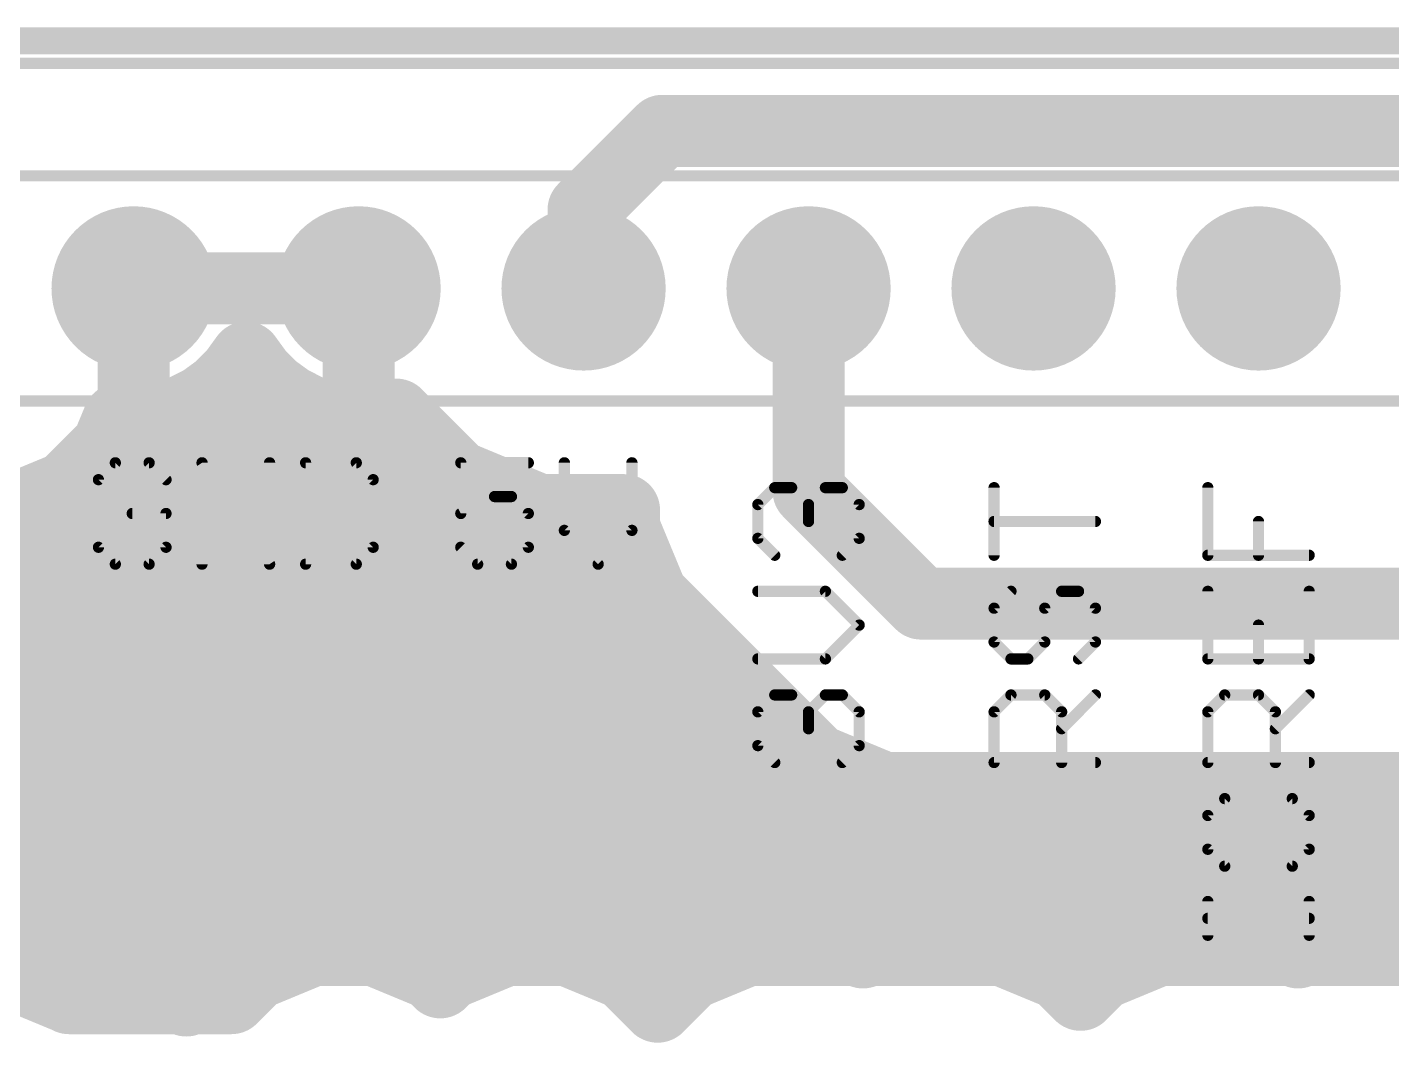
# Model space of a CAD drawing. Extents: x 0.2 to 70.4, y 8.5 to 70.6.
# Drawn here: x 25.72 to 41.13, y 59.18 to 70.64 of the extents above; entities that cross this region are included whole.
import ezdxf

# ---------------------------------------------------------------- set-up
doc = ezdxf.new("R2010")
doc.units = 0
for name, color, linetype in [('16', 175, 'CONTINUOUS'), ('17', 82, 'CONTINUOUS'), ('20', 213, 'CONTINUOUS'), ('21', 253, 'CONTINUOUS'), ('29', 253, 'CONTINUOUS'), ('30', 253, 'CONTINUOUS')]:
    doc.layers.add(name, color=color, linetype=linetype)

# ---------------------------------------------------------------- blocks, each defined once
blk = doc.blocks.new('ROUNDP')
at = {"const_width": 0.5}
blk.add_lwpolyline([(0, -0.25, 1), (0, 0.25, 1), (0, -0.25)], format="xyb", dxfattribs=at)

msp = doc.modelspace()

# ---------------------------------------------------------------- linework, layer by layer
at = {"layer": '16'}
for points, const_width in [([(32.004, 68.58), (32.893, 69.469)], 0.8128), ([(32.893, 69.469), (45.72, 69.469)], 0.8128), ([(32.004, 67.691), (32.004, 68.58)], 0.8128), ([(28.4099, 67.691), (26.924, 67.691)], 0.8128), ([(26.924, 67.691), (26.924, 67.691)], 0.8128), ([(26.924, 67.691), (29.464, 67.691)], 0.8128), ([(26.924, 66.2051), (26.924, 67.691)], 0.8128), ([(26.924, 67.691), (26.924, 67.691)], 0.8128), ([(26.924, 67.691), (26.924, 66.2051)], 0.8128), ([(29.464, 67.691), (28.4099, 67.691)], 0.8128), ([(29.464, 67.691), (29.464, 67.691)], 0.8128), ([(29.464, 66.2051), (29.464, 67.691)], 0.8128), ([(29.464, 67.691), (29.464, 67.691)], 0.8128), ([(29.464, 67.691), (29.464, 66.2051)], 0.8128), ([(34.544, 67.691), (34.544, 65.405)], 0.8128), ([(26.924, 65.786), (26.924, 67.691)], 0.6096), ([(26.924, 67.691), (29.464, 67.691)], 0.6096), ([(26.924, 67.4624), (26.924, 67.4624)], 0.8128), ([(29.464, 67.4624), (29.464, 67.4624)], 0.8128), ([(28.0574, 66.723), (28.194, 66.911)], 0.8128), ([(28.194, 66.911), (28.3306, 66.723)], 0.8128), ([(26.924, 66.6496), (26.924, 66.6496)], 0.8128), ([(27.892, 66.5576), (28.0574, 66.723)], 0.8128), ([(27.984, 66.6496), (28.404, 66.6496)], 0.8128), ([(28.3306, 66.723), (28.496, 66.5576)], 0.8128), ([(29.464, 66.6496), (29.464, 66.6496)], 0.8128), ([(27.7028, 66.4201), (27.892, 66.5576)], 0.8128), ([(28.496, 66.5576), (28.6852, 66.4201)], 0.8128), ([(27.2719, 66.2417), (27.4944, 66.314)], 0.8128), ([(27.4944, 66.314), (27.7028, 66.4201)], 0.8128), ([(28.6852, 66.4201), (28.8936, 66.314)], 0.8128), ([(28.8936, 66.314), (29.1161, 66.2417)], 0.8128), ([(26.6307, 65.9159), (26.754, 66.2135)], 0.8128), ([(26.754, 66.2135), (26.8071, 66.2051)], 0.8128), ([(26.8071, 66.2051), (26.924, 66.2051)], 0.8128), ([(26.924, 66.2051), (27.0409, 66.2051)], 0.8128), ([(27.0409, 66.2051), (27.2719, 66.2417)], 0.8128), ([(29.1161, 66.2417), (29.3471, 66.2051)], 0.8128), ([(29.3471, 66.2051), (29.464, 66.2051)], 0.8128), ([(29.464, 66.2051), (29.5809, 66.2051)], 0.8128), ([(29.5809, 66.2051), (29.8119, 66.2417)], 0.8128), ([(29.8119, 66.2417), (29.8898, 66.267)], 0.8128), ([(29.8898, 66.267), (30.5868, 65.57)], 0.8128), ([(26.1591, 65.4443), (26.6307, 65.9159)], 0.8128), ([(26.5516, 65.8368), (30.32, 65.8368)], 0.8128), ([(23.749, 62.611), (26.924, 65.786)], 0.6096), ([(30.5868, 65.57), (31.5063, 65.1891)], 0.8128), ([(25.543, 65.1891), (26.1591, 65.4443)], 0.8128), ([(34.544, 65.405), (35.814, 64.135)], 0.8128), ([(23.225, 65.1891), (25.543, 65.1891)], 0.8128), ([(31.5063, 65.1891), (32.4612, 65.1891)], 0.8128), ([(32.4612, 65.1891), (32.4612, 64.9907)], 0.8128), ([(6.2848, 65.024), (32.4612, 65.024)], 0.8128), ([(32.4612, 64.9907), (32.7783, 64.2252)], 0.8128), ([(6.9236, 64.2112), (32.7923, 64.2112)], 0.8128), ([(32.7783, 64.2252), (34.0483, 62.9552)], 0.8128), ([(35.814, 64.135), (52.832, 64.135)], 0.8128), ([(7.2452, 63.3984), (33.6051, 63.3984)], 0.8128), ([(34.0483, 62.9552), (34.6342, 62.3693)], 0.8128), ([(7.3406, 62.5856), (34.4179, 62.5856)], 0.8128), ([(34.6342, 62.3693), (35.3997, 62.0522)], 0.8128), ([(35.3997, 62.0522), (51.9693, 62.0522)], 0.8128), ([(7.2316, 61.7728), (52.2487, 61.7728)], 0.8128), ([(6.8943, 60.96), (53.0615, 60.96)], 0.8128), ([(6.234, 60.1472), (28.7608, 60.1472)], 0.8128), ([(28.9481, 60.2248), (28.3039, 59.958)], 0.8128), ([(29.6453, 60.2248), (28.9481, 60.2248)], 0.8128), ([(30.2894, 59.958), (29.6453, 60.2248)], 0.8128), ([(29.8326, 60.1472), (30.9402, 60.1472)], 0.8128), ([(31.1275, 60.2248), (30.4834, 59.958)], 0.8128), ([(31.8248, 60.2248), (31.1275, 60.2248)], 0.8128), ([(32.366, 60.0006), (31.8248, 60.2248)], 0.8128), ([(32.0121, 60.1472), (33.6688, 60.1472)], 0.8128), ([(33.8561, 60.2248), (33.212, 59.958)], 0.8128), ([(35.0957, 60.2248), (33.8561, 60.2248)], 0.8128), ([(35.1589, 60.1986), (35.0957, 60.2248)], 0.8128), ([(35.2221, 60.2248), (35.1589, 60.1986)], 0.8128), ([(35.5746, 60.2248), (35.2221, 60.2248)], 0.8128), ([(35.2221, 60.2248), (35.2221, 60.2248)], 0.8128), ([(35.2221, 60.2248), (35.2221, 60.2248)], 0.8128), ([(36.7328, 60.2248), (35.5746, 60.2248)], 0.8128), ([(37.377, 59.958), (36.7328, 60.2248)], 0.8128), ([(36.9202, 60.1472), (38.3091, 60.1472)], 0.8128), ([(38.4964, 60.2248), (38.1375, 60.0761)], 0.8128), ([(38.4965, 60.2248), (38.4964, 60.2248)], 0.8128), ([(38.4964, 60.2248), (38.4964, 60.2248)], 0.8128), ([(38.8489, 60.2248), (38.4965, 60.2248)], 0.8128), ([(40.0072, 60.2248), (38.8489, 60.2248)], 0.8128), ([(40.0704, 60.1986), (40.0072, 60.2248)], 0.8128), ([(40.1336, 60.2248), (40.0704, 60.1986)], 0.8128), ([(40.4784, 60.2248), (40.1336, 60.2248)], 0.8128), ([(40.1336, 60.2248), (40.1336, 60.2248)], 0.8128), ([(40.1336, 60.2248), (40.1336, 60.2248)], 0.8128), ([(41.3732, 60.2248), (40.4784, 60.2248)], 0.8128), ([(41.7075, 60.0863), (41.3732, 60.2248)], 0.8128), ([(32.4689, 59.958), (32.366, 60.0006)], 0.8128), ([(38.1375, 60.0761), (37.8523, 59.958)], 0.8128), ([(25.5473, 59.9536), (24.8501, 59.9536)], 0.8128), ([(26.1915, 59.6868), (25.5473, 59.9536)], 0.8128), ([(28.3039, 59.958), (28.0284, 59.6825)], 0.8128), ([(30.3864, 59.861), (30.2894, 59.958)], 0.8128), ([(30.4834, 59.958), (30.3864, 59.861)], 0.8128), ([(32.7192, 59.7077), (32.4689, 59.958)], 0.8128), ([(32.4689, 59.958), (32.4689, 59.958)], 0.8128), ([(33.212, 59.958), (32.8405, 59.5864)], 0.8128), ([(37.6146, 59.7203), (37.377, 59.958)], 0.8128), ([(37.8523, 59.958), (37.6146, 59.7203)], 0.8128), ([(37.8523, 59.958), (37.8523, 59.958)], 0.8128), ([(37.8523, 59.958), (37.8523, 59.958)], 0.8128), ([(26.1958, 59.6825), (26.1915, 59.6868)], 0.8128), ([(27.4556, 59.6825), (26.1958, 59.6825)], 0.8128), ([(27.5189, 59.6563), (27.4556, 59.6825)], 0.8128), ([(27.5821, 59.6825), (27.5189, 59.6563)], 0.8128), ([(28.0284, 59.6825), (27.5821, 59.6825)], 0.8128), ([(32.8405, 59.5864), (32.7192, 59.7077)], 0.8128)]:
    msp.add_lwpolyline(points, dxfattribs=dict(at, const_width=const_width))
for points, const_width in [([(32.893, 69.6722, 1), (32.893, 69.2658)], 0.4064), ([(33.0367, 69.3253, 1), (32.7493, 69.6127)], 0.4064), ([(32.2072, 68.58, 1), (31.8008, 68.58)], 0.4064), ([(31.8603, 68.7237, 1), (32.1477, 68.4363)], 0.4064), ([(26.924, 67.8942, 1), (26.924, 67.4878)], 0.4064), ([(27.1272, 67.691, 1), (26.7208, 67.691)], 0.4064), ([(26.924, 67.8942, 1), (26.924, 67.4878)], 0.4064), ([(27.1272, 67.691, 1), (26.7208, 67.691)], 0.4064), ([(26.924, 67.8942, 1), (26.924, 67.4878)], 0.4064), ([(27.1272, 67.691, 1), (26.7208, 67.691)], 0.4064), ([(26.924, 67.4878, 1), (26.924, 67.8942)], 0.4064), ([(28.4099, 67.8942, 1), (28.4099, 67.4878)], 0.4064), ([(28.4099, 67.4878, 1), (28.4099, 67.8942)], 0.4064), ([(29.6672, 67.691, 1), (29.2608, 67.691)], 0.4064), ([(29.6672, 67.691, 1), (29.2608, 67.691)], 0.4064), ([(29.464, 67.8942, 1), (29.464, 67.4878)], 0.4064), ([(29.6672, 67.691, 1), (29.2608, 67.691)], 0.4064), ([(29.464, 67.4878, 1), (29.464, 67.8942)], 0.4064), ([(29.464, 67.4878, 1), (29.464, 67.8942)], 0.4064), ([(29.464, 67.4878, 1), (29.464, 67.8942)], 0.4064), ([(34.7472, 67.691, 1), (34.3408, 67.691)], 0.4064), ([(27.0764, 67.691, 1), (26.7716, 67.691)], 0.3048), ([(26.924, 67.8434, 1), (26.924, 67.5386)], 0.3048), ([(29.464, 67.5386, 1), (29.464, 67.8434)], 0.3048), ([(26.7208, 67.691, 1), (27.1272, 67.691)], 0.4064), ([(26.924, 67.6656, 1), (26.924, 67.2592)], 0.4064), ([(26.924, 67.2592, 1), (26.924, 67.6656)], 0.4064), ([(29.2608, 67.691, 1), (29.6672, 67.691)], 0.4064), ([(29.464, 67.6656, 1), (29.464, 67.2592)], 0.4064), ([(29.464, 67.2592, 1), (29.464, 67.6656)], 0.4064), ([(31.8008, 67.691, 1), (32.2072, 67.691)], 0.4064), ([(28.3584, 67.0305, 1), (28.0296, 66.7916)], 0.4064), ([(28.3584, 66.7916, 1), (28.0296, 67.0305)], 0.4064), ([(26.924, 66.8528, 1), (26.924, 66.4464)], 0.4064), ([(26.924, 66.4464, 1), (26.924, 66.8528)], 0.4064), ([(27.984, 66.8528, 1), (27.984, 66.4464)], 0.4064), ([(27.893, 66.8424, 1), (28.2218, 66.6036)], 0.4064), ([(28.2011, 66.5793, 1), (27.9137, 66.8667)], 0.4064), ([(28.4743, 66.8667, 1), (28.1869, 66.5793)], 0.4064), ([(28.1662, 66.6036, 1), (28.495, 66.8424)], 0.4064), ([(28.404, 66.4464, 1), (28.404, 66.8528)], 0.4064), ([(29.464, 66.8528, 1), (29.464, 66.4464)], 0.4064), ([(29.464, 66.4464, 1), (29.464, 66.8528)], 0.4064), ([(27.7483, 66.7013, 1), (28.0357, 66.4139)], 0.4064), ([(28.0114, 66.3932, 1), (27.7726, 66.722)], 0.4064), ([(28.6154, 66.722, 1), (28.3766, 66.3932)], 0.4064), ([(28.3523, 66.4139, 1), (28.6397, 66.7013)], 0.4064), ([(27.4021, 66.495, 1), (27.5866, 66.1329)], 0.4064), ([(27.5572, 66.1207, 1), (27.4316, 66.5072)], 0.4064), ([(27.5833, 66.5845, 1), (27.8222, 66.2558)], 0.4064), ([(27.795, 66.2391, 1), (27.6105, 66.6012)], 0.4064), ([(28.7775, 66.6012, 1), (28.593, 66.2391)], 0.4064), ([(28.5658, 66.2558, 1), (28.8047, 66.5845)], 0.4064), ([(28.9564, 66.5072, 1), (28.8308, 66.1207)], 0.4064), ([(28.8014, 66.1329, 1), (28.9859, 66.495)], 0.4064), ([(26.7857, 66.4142, 1), (26.7222, 66.0128)], 0.4064), ([(26.9417, 66.1357, 1), (26.5662, 66.2913)], 0.4064), ([(26.8071, 66.4083, 1), (26.8071, 66.0019)], 0.4064), ([(26.924, 66.4083, 1), (26.924, 66.0019)], 0.4064), ([(26.7753, 66.0044, 1), (26.8388, 66.4058)], 0.4064), ([(27.0092, 66.4058, 1), (27.0727, 66.0044)], 0.4064), ([(26.924, 66.0019, 1), (26.924, 66.4083)], 0.4064), ([(27.0409, 66.0019, 1), (27.0409, 66.4083)], 0.4064), ([(27.2092, 66.4349, 1), (27.3347, 66.0484)], 0.4064), ([(27.3037, 66.041, 1), (27.2402, 66.4424)], 0.4064), ([(29.1478, 66.4424, 1), (29.0843, 66.041)], 0.4064), ([(29.0533, 66.0484, 1), (29.1788, 66.4349)], 0.4064), ([(29.3471, 66.4083, 1), (29.3471, 66.0019)], 0.4064), ([(29.464, 66.4083, 1), (29.464, 66.0019)], 0.4064), ([(29.3153, 66.0044, 1), (29.3788, 66.4058)], 0.4064), ([(29.5492, 66.4058, 1), (29.6127, 66.0044)], 0.4064), ([(29.464, 66.0019, 1), (29.464, 66.4083)], 0.4064), ([(29.5809, 66.0019, 1), (29.5809, 66.4083)], 0.4064), ([(29.7492, 66.4349, 1), (29.8747, 66.0484)], 0.4064), ([(30.0335, 66.4107, 1), (29.7461, 66.1233)], 0.4064), ([(29.8437, 66.041, 1), (29.7802, 66.4424)], 0.4064), ([(29.9526, 66.0737, 1), (29.827, 66.4602)], 0.4064), ([(26.7208, 66.2051, 1), (27.1272, 66.2051)], 0.4064), ([(26.7208, 66.2051, 1), (27.1272, 66.2051)], 0.4064), ([(29.2608, 66.2051, 1), (29.6672, 66.2051)], 0.4064), ([(29.2608, 66.2051, 1), (29.6672, 66.2051)], 0.4064), ([(26.5516, 66.04, 1), (26.5516, 65.6336)], 0.4064), ([(26.7744, 65.7722, 1), (26.487, 66.0596)], 0.4064), ([(30.32, 65.6336, 1), (30.32, 66.04)], 0.4064), ([(26.4429, 65.9937, 1), (26.8184, 65.8381)], 0.4064), ([(27.0318, 65.6782, 1), (26.8162, 65.8938)], 0.3048), ([(26.7716, 65.786, 1), (27.0764, 65.786)], 0.3048), ([(30.6645, 65.7577, 1), (30.509, 65.3823)], 0.4064), ([(26.0154, 65.588, 1), (26.3028, 65.3006)], 0.4064), ([(26.2369, 65.2566, 1), (26.0813, 65.632)], 0.4064), ([(30.4431, 65.4263, 1), (30.7305, 65.7137)], 0.4064), ([(34.6877, 65.5487, 1), (34.4003, 65.2613)], 0.4064), ([(25.4652, 65.3768, 1), (25.6207, 65.0014)], 0.4064), ([(25.543, 64.9859, 1), (25.543, 65.3923)], 0.4064), ([(31.5063, 65.3923, 1), (31.5063, 64.9859)], 0.4064), ([(31.4286, 65.0014, 1), (31.5841, 65.3768)], 0.4064), ([(32.6644, 65.1891, 1), (32.258, 65.1891)], 0.4064), ([(32.4612, 64.9859, 1), (32.4612, 65.3923)], 0.4064), ([(34.3408, 65.405, 1), (34.7472, 65.405)], 0.4064), ([(32.6489, 65.0685, 1), (32.2735, 64.9129)], 0.4064), ([(32.4612, 64.8208, 1), (32.4612, 65.2272)], 0.4064), ([(32.258, 64.9907, 1), (32.6644, 64.9907)], 0.4064), ([(32.922, 64.3689, 1), (32.6346, 64.0815)], 0.4064), ([(32.7923, 64.008, 1), (32.7923, 64.4144)], 0.4064), ([(35.814, 64.3382, 1), (35.814, 63.9318)], 0.4064), ([(32.5906, 64.1474, 1), (32.966, 64.3029)], 0.4064), ([(35.6703, 63.9913, 1), (35.9577, 64.2787)], 0.4064), ([(33.6051, 63.1952, 1), (33.6051, 63.6016)], 0.4064), ([(34.192, 63.0989, 1), (33.9046, 62.8115)], 0.4064), ([(33.9046, 62.8115, 1), (34.192, 63.0989)], 0.4064), ([(34.4179, 62.3824, 1), (34.4179, 62.7888)], 0.4064), ([(34.7119, 62.557, 1), (34.5564, 62.1816)], 0.4064), ([(34.4905, 62.2256, 1), (34.7779, 62.513)], 0.4064), ([(35.3997, 62.2554, 1), (35.3997, 61.849)], 0.4064), ([(35.3219, 61.8645, 1), (35.4775, 62.2399)], 0.4064), ([(28.9481, 60.428, 1), (28.9481, 60.0216)], 0.4064), ([(28.7608, 59.944, 1), (28.7608, 60.3504)], 0.4064), ([(29.0258, 60.0371, 1), (28.8703, 60.4125)], 0.4064), ([(29.723, 60.4125, 1), (29.5675, 60.0371)], 0.4064), ([(29.8326, 60.3504, 1), (29.8326, 59.944)], 0.4064), ([(29.6453, 60.0216, 1), (29.6453, 60.428)], 0.4064), ([(31.1275, 60.428, 1), (31.1275, 60.0216)], 0.4064), ([(30.9402, 59.944, 1), (30.9402, 60.3504)], 0.4064), ([(31.2053, 60.0371, 1), (31.0498, 60.4125)], 0.4064), ([(31.9025, 60.4125, 1), (31.747, 60.0371)], 0.4064), ([(32.0121, 60.3504, 1), (32.0121, 59.944)], 0.4064), ([(31.8248, 60.0216, 1), (31.8248, 60.428)], 0.4064), ([(33.8561, 60.428, 1), (33.8561, 60.0216)], 0.4064), ([(33.6688, 59.944, 1), (33.6688, 60.3504)], 0.4064), ([(33.9339, 60.0371, 1), (33.7784, 60.4125)], 0.4064), ([(35.1735, 60.4125, 1), (35.0179, 60.0371)], 0.4064), ([(35.0811, 60.3863, 1), (35.2367, 60.0109)], 0.4064), ([(35.2221, 60.428, 1), (35.2221, 60.0216)], 0.4064), ([(35.2221, 60.428, 1), (35.2221, 60.0216)], 0.4064), ([(35.1313, 60.4065, 1), (35.313, 60.043)], 0.4064), ([(35.0811, 60.0109, 1), (35.2367, 60.3863)], 0.4064), ([(35.0957, 60.0216, 1), (35.0957, 60.428)], 0.4064), ([(35.313, 60.043, 1), (35.1313, 60.4065)], 0.4064), ([(35.2999, 60.0371, 1), (35.1444, 60.4125)], 0.4064), ([(35.2221, 60.0216, 1), (35.2221, 60.428)], 0.4064), ([(35.5746, 60.428, 1), (35.5746, 60.0216)], 0.4064), ([(35.5745, 60.0216, 1), (35.5746, 60.428)], 0.4064), ([(36.8106, 60.4125, 1), (36.6551, 60.0371)], 0.4064), ([(36.9202, 60.3504, 1), (36.9202, 59.944)], 0.4064), ([(36.7328, 60.0216, 1), (36.7328, 60.428)], 0.4064), ([(38.4965, 60.428, 1), (38.4964, 60.0216)], 0.4064), ([(38.4964, 60.428, 1), (38.4964, 60.0216)], 0.4064), ([(38.4056, 60.4065, 1), (38.5873, 60.043)], 0.4064), ([(38.3091, 59.944, 1), (38.3091, 60.3504)], 0.4064), ([(38.5873, 60.043, 1), (38.4056, 60.4065)], 0.4064), ([(38.5742, 60.0371, 1), (38.4187, 60.4125)], 0.4064), ([(38.4964, 60.0216, 1), (38.4964, 60.428)], 0.4064), ([(38.8489, 60.428, 1), (38.8489, 60.0216)], 0.4064), ([(38.8489, 60.0216, 1), (38.8489, 60.428)], 0.4064), ([(40.0849, 60.4125, 1), (39.9294, 60.0371)], 0.4064), ([(39.9926, 60.3863, 1), (40.1481, 60.0109)], 0.4064), ([(40.1336, 60.428, 1), (40.1336, 60.0216)], 0.4064), ([(40.1336, 60.428, 1), (40.1336, 60.0216)], 0.4064), ([(40.0427, 60.4065, 1), (40.2245, 60.043)], 0.4064), ([(39.9926, 60.0109, 1), (40.1481, 60.3863)], 0.4064), ([(40.0072, 60.0216, 1), (40.0072, 60.428)], 0.4064), ([(40.2245, 60.043, 1), (40.0427, 60.4065)], 0.4064), ([(40.2114, 60.0371, 1), (40.0558, 60.4125)], 0.4064), ([(40.1336, 60.0216, 1), (40.1336, 60.428)], 0.4064), ([(40.4784, 60.428, 1), (40.4784, 60.0216)], 0.4064), ([(40.4784, 60.0216, 1), (40.4784, 60.428)], 0.4064), ([(41.4509, 60.4125, 1), (41.2954, 60.0371)], 0.4064), ([(32.4438, 60.1883, 1), (32.2882, 59.8129)], 0.4064), ([(32.2882, 59.8129, 1), (32.4438, 60.1883)], 0.4064), ([(38.0597, 60.2638, 1), (38.2152, 59.8884)], 0.4064), ([(38.2152, 59.8884, 1), (38.0597, 60.2638)], 0.4064), ([(25.6251, 60.1414, 1), (25.4696, 59.7659)], 0.4064), ([(25.5473, 59.7504, 1), (25.5473, 60.1568)], 0.4064), ([(28.2261, 60.1457, 1), (28.3817, 59.7702)], 0.4064), ([(28.4476, 59.8143, 1), (28.1602, 60.1017)], 0.4064), ([(30.4331, 60.1017, 1), (30.1458, 59.8143)], 0.4064), ([(30.2117, 59.7702, 1), (30.3672, 60.1457)], 0.4064), ([(30.4056, 60.1457, 1), (30.5612, 59.7702)], 0.4064), ([(30.6271, 59.8143, 1), (30.3397, 60.1017)], 0.4064), ([(32.6126, 60.1016, 1), (32.3252, 59.8143)], 0.4064), ([(32.5598, 60.1397, 1), (32.3781, 59.7762)], 0.4064), ([(32.3781, 59.7762, 1), (32.5598, 60.1397)], 0.4064), ([(32.3912, 59.7702, 1), (32.5467, 60.1457)], 0.4064), ([(33.1342, 60.1457, 1), (33.2897, 59.7702)], 0.4064), ([(33.3557, 59.8143, 1), (33.0683, 60.1017)], 0.4064), ([(37.5207, 60.1017, 1), (37.2333, 59.8143)], 0.4064), ([(37.2992, 59.7702, 1), (37.4548, 60.1457)], 0.4064), ([(38.0555, 59.958, 1), (37.6491, 59.958)], 0.4064), ([(37.8523, 60.1612, 1), (37.8523, 59.7548)], 0.4064), ([(37.7745, 60.1457, 1), (37.9301, 59.7702)], 0.4064), ([(37.996, 59.8143, 1), (37.7086, 60.1017)], 0.4064), ([(37.8523, 59.7548, 1), (37.8523, 60.1612)], 0.4064), ([(26.3351, 59.8305, 1), (26.0478, 59.5431)], 0.4064), ([(26.1958, 59.8857, 1), (26.1958, 59.4793)], 0.4064), ([(26.1137, 59.4991, 1), (26.2692, 59.8745)], 0.4064), ([(27.5334, 59.8702, 1), (27.3779, 59.4947)], 0.4064), ([(27.5821, 59.8857, 1), (27.5821, 59.4793)], 0.4064), ([(27.4556, 59.4793, 1), (27.4556, 59.8857)], 0.4064), ([(27.6598, 59.4947, 1), (27.5043, 59.8702)], 0.4064), ([(28.0284, 59.4793, 1), (28.0284, 59.8857)], 0.4064), ([(30.2427, 60.0047, 1), (30.5301, 59.7173)], 0.4064), ([(30.2427, 59.7173, 1), (30.5301, 60.0047)], 0.4064), ([(32.8629, 59.8513, 1), (32.5756, 59.564)], 0.4064), ([(37.6491, 59.958, 1), (38.0555, 59.958)], 0.4064), ([(26.0521, 59.5388, 1), (26.3395, 59.8261)], 0.4064), ([(27.4411, 59.844, 1), (27.5966, 59.4685)], 0.4064), ([(27.4411, 59.4685, 1), (27.5966, 59.844)], 0.4064), ([(27.8847, 59.8261, 1), (28.1721, 59.5388)], 0.4064), ([(32.5755, 59.564, 1), (32.8629, 59.8513)], 0.4064), ([(32.6968, 59.7301, 1), (32.9841, 59.4428)], 0.4064), ([(32.6968, 59.4428, 1), (32.9841, 59.7301)], 0.4064), ([(37.471, 59.864, 1), (37.7583, 59.5766)], 0.4064), ([(37.471, 59.5766, 1), (37.7583, 59.864)], 0.4064)]:
    msp.add_lwpolyline(points, format="xyb", dxfattribs=dict(at, const_width=const_width))
at = {"layer": '20', "const_width": 0.3048}
msp.add_lwpolyline([(70.231, 70.485), (0.381, 70.485)], dxfattribs=at)
at = {"layer": '21', "const_width": 0.127}
for points in [[(4.064, 70.231), (70.104, 70.231)], [(23.114, 68.961), (43.434, 68.961)], [(43.434, 66.421), (23.114, 66.421)], [(26.718, 65.7235), (26.5273, 65.5328)], [(27.0993, 65.7235), (26.718, 65.7235)], [(27.29, 65.5328), (27.0993, 65.7235)], [(27.6967, 64.5795), (27.6967, 65.7235)], [(27.6967, 65.7235), (28.4594, 64.5795)], [(28.4594, 64.5795), (28.4594, 65.7235)], [(28.8661, 65.7235), (28.8661, 64.5795)], [(29.4381, 65.7235), (28.8661, 65.7235)], [(29.6287, 65.5328), (29.4381, 65.7235)], [(31.3804, 65.7235), (30.6177, 65.7235)], [(30.6177, 65.7235), (30.6177, 65.1515)], [(31.7871, 65.7235), (31.7871, 64.9608)], [(32.5498, 64.9608), (32.5498, 65.7235)], [(26.5273, 65.5328), (26.5273, 64.7702)], [(29.6287, 64.7702), (29.6287, 65.5328)], [(33.9715, 65.2521), (34.1622, 65.4427)], [(34.1622, 65.4427), (34.3529, 65.4427)], [(34.3529, 65.4427), (34.5435, 65.2521)], [(34.5435, 65.2521), (34.7342, 65.4427)], [(34.7342, 65.4427), (34.9248, 65.4427)], [(34.9248, 65.4427), (35.1155, 65.2521)], [(36.6385, 64.6801), (36.6385, 65.4427)], [(39.0515, 64.6801), (39.0515, 65.4427)], [(30.6177, 65.1515), (30.999, 65.3422)], [(30.999, 65.3422), (31.1897, 65.3422)], [(31.1897, 65.3422), (31.3804, 65.1515)], [(33.9715, 64.8708), (33.9715, 65.2521)], [(34.5435, 65.2521), (34.5435, 65.0614)], [(35.1155, 65.2521), (35.1155, 64.8708)], [(27.29, 65.1515), (26.9086, 65.1515)], [(27.29, 64.7702), (27.29, 65.1515)], [(31.3804, 65.1515), (31.3804, 64.7702)], [(31.7871, 64.9608), (32.1684, 64.5795)], [(32.1684, 64.5795), (32.5498, 64.9608)], [(37.7825, 65.0614), (36.6385, 65.0614)], [(39.6235, 64.6801), (39.6235, 65.0614)], [(34.1622, 64.6801), (33.9715, 64.8708)], [(35.1155, 64.8708), (34.9248, 64.6801)], [(26.5273, 64.7702), (26.718, 64.5795)], [(27.0993, 64.5795), (27.29, 64.7702)], [(29.4381, 64.5795), (29.6287, 64.7702)], [(30.8084, 64.5795), (30.6177, 64.7702)], [(31.3804, 64.7702), (31.1897, 64.5795)], [(40.1955, 64.6801), (39.0515, 64.6801)], [(26.718, 64.5795), (27.0993, 64.5795)], [(28.8661, 64.5795), (29.4381, 64.5795)], [(31.1897, 64.5795), (30.8084, 64.5795)], [(34.7342, 64.2734), (33.9715, 64.2734)], [(35.1155, 63.892), (34.7342, 64.2734)], [(36.8292, 64.2734), (36.6385, 64.0827)], [(37.2105, 64.0827), (37.4012, 64.2734)], [(37.4012, 64.2734), (37.5918, 64.2734)], [(37.5918, 64.2734), (37.7825, 64.0827)], [(39.0515, 64.2733), (39.0515, 63.5107)], [(40.1955, 63.5107), (40.1955, 64.2733)], [(36.6385, 64.0827), (36.6385, 63.7014)], [(37.2105, 63.7014), (37.2105, 64.0827)], [(37.7825, 64.0827), (37.7825, 63.7014)], [(34.7342, 63.5107), (35.1155, 63.892)], [(39.6235, 63.5107), (39.6235, 63.892)], [(36.6385, 63.7014), (36.8292, 63.5107)], [(37.0199, 63.5107), (37.2105, 63.7014)], [(37.7825, 63.7014), (37.5918, 63.5107)], [(33.9715, 63.5107), (34.7342, 63.5107)], [(36.8292, 63.5107), (37.0199, 63.5107)], [(39.0515, 63.5107), (40.1955, 63.5107)], [(33.9715, 62.9133), (34.1622, 63.104)], [(34.1622, 63.104), (34.3529, 63.104)], [(34.3529, 63.104), (34.5435, 62.9133)], [(34.5435, 62.9133), (34.7342, 63.104)], [(34.7342, 63.104), (34.9248, 63.104)], [(34.9248, 63.104), (35.1155, 62.9133)], [(36.6385, 62.9133), (36.8292, 63.104)], [(36.8292, 63.104), (37.2105, 63.104)], [(37.2105, 63.104), (37.4012, 62.9133)], [(37.4012, 62.7226), (37.7825, 63.104)], [(39.0515, 62.9133), (39.2422, 63.1039)], [(39.2422, 63.1039), (39.6235, 63.1039)], [(39.6235, 63.1039), (39.8142, 62.9133)], [(39.8142, 62.7226), (40.1955, 63.1039)], [(33.9715, 62.532), (33.9715, 62.9133)], [(34.5435, 62.9133), (34.5435, 62.7226)], [(35.1155, 62.9133), (35.1155, 62.532)], [(36.6385, 62.3413), (36.6385, 62.9133)], [(37.4012, 62.9133), (37.4012, 62.3413)], [(39.0515, 62.3413), (39.0515, 62.9133)], [(39.8142, 62.9133), (39.8142, 62.3413)], [(34.1622, 62.3413), (33.9715, 62.532)], [(35.1155, 62.532), (34.9248, 62.3413)], [(37.7825, 62.3413), (36.6385, 62.3413)], [(40.1955, 62.3413), (39.0515, 62.3413)], [(39.2422, 61.9346), (39.0515, 61.7439)], [(40.0048, 61.9346), (39.2422, 61.9346)], [(40.1955, 61.7439), (40.0048, 61.9346)], [(39.0515, 61.7439), (39.0515, 61.3626)], [(40.1955, 61.3626), (40.1955, 61.7439)], [(39.0515, 61.3626), (39.2422, 61.1719)], [(40.0048, 61.1719), (40.1955, 61.3626)], [(39.2422, 61.1719), (40.0048, 61.1719)], [(39.0515, 60.3923), (39.0515, 60.7736)], [(40.1955, 60.3923), (40.1955, 60.7736)], [(40.1955, 60.583), (39.0515, 60.583)]]:
    msp.add_lwpolyline(points, dxfattribs=at)
at = {"layer": '21', "const_width": 0.0635}
for points in [[(26.718, 65.7552, 1), (26.718, 65.6917)], [(26.7404, 65.701, 1), (26.6955, 65.7459)], [(27.1217, 65.7459, 1), (27.0768, 65.701)], [(27.0993, 65.6917, 1), (27.0993, 65.7552)], [(27.7231, 65.7411, 1), (27.6703, 65.7059)], [(27.7284, 65.7235, 1), (27.665, 65.7235)], [(28.4911, 65.7235, 1), (28.4276, 65.7235)], [(28.8978, 65.7235, 1), (28.8343, 65.7235)], [(28.8661, 65.7552, 1), (28.8661, 65.6917)], [(29.4605, 65.7459, 1), (29.4156, 65.701)], [(29.4381, 65.6917, 1), (29.4381, 65.7552)], [(30.6177, 65.7552, 1), (30.6177, 65.6917)], [(30.6495, 65.7235, 1), (30.586, 65.7235)], [(31.3804, 65.6917, 1), (31.3804, 65.7552)], [(31.8189, 65.7235, 1), (31.7554, 65.7235)], [(32.5815, 65.7235, 1), (32.518, 65.7235)], [(26.5591, 65.5328, 1), (26.4956, 65.5328)], [(26.5049, 65.5553, 1), (26.5498, 65.5104)], [(27.2675, 65.5104, 1), (27.3124, 65.5553)], [(29.6605, 65.5328, 1), (29.597, 65.5328)], [(29.6063, 65.5104, 1), (29.6512, 65.5553)], [(34.1622, 65.4745, 1), (34.1622, 65.411)], [(34.1846, 65.4203, 1), (34.1397, 65.4652)], [(34.3753, 65.4652, 1), (34.3304, 65.4203)], [(34.3529, 65.411, 1), (34.3529, 65.4745)], [(34.7342, 65.4745, 1), (34.7342, 65.411)], [(34.7566, 65.4203, 1), (34.7117, 65.4652)], [(34.9473, 65.4652, 1), (34.9024, 65.4203)], [(34.9248, 65.411, 1), (34.9248, 65.4745)], [(36.6703, 65.4427, 1), (36.6068, 65.4427)], [(39.0833, 65.4427, 1), (39.0198, 65.4427)], [(30.999, 65.3739, 1), (30.999, 65.3104)], [(31.0132, 65.3138, 1), (30.9848, 65.3705)], [(31.2121, 65.3646, 1), (31.1672, 65.3197)], [(31.1897, 65.3104, 1), (31.1897, 65.3739)], [(34.0033, 65.2521, 1), (33.9398, 65.2521)], [(34.5753, 65.2521, 1), (34.5118, 65.2521)], [(35.1473, 65.2521, 1), (35.0838, 65.2521)], [(26.9086, 65.1832, 1), (26.9086, 65.1197)], [(27.3217, 65.1515, 1), (27.2582, 65.1515)], [(27.29, 65.1197, 1), (27.29, 65.1832)], [(30.6035, 65.1799, 1), (30.6319, 65.1231)], [(30.586, 65.1515, 1), (30.6495, 65.1515)], [(31.4121, 65.1515, 1), (31.3486, 65.1515)], [(31.3579, 65.129, 1), (31.4028, 65.1739)], [(33.9491, 65.2745, 1), (33.994, 65.2296)], [(34.5211, 65.2745, 1), (34.566, 65.2296)], [(34.5211, 65.2296, 1), (34.566, 65.2745)], [(35.093, 65.2296, 1), (35.138, 65.2745)], [(31.8096, 64.9833, 1), (31.7646, 64.9384)], [(32.5722, 64.9384, 1), (32.5273, 64.9833)], [(34.5118, 65.0614, 1), (34.5753, 65.0614)], [(36.6385, 65.0932, 1), (36.6385, 65.0297)], [(37.7825, 65.0297, 1), (37.7825, 65.0932)], [(39.6553, 65.0614, 1), (39.5918, 65.0614)], [(31.7554, 64.9608, 1), (31.8189, 64.9608)], [(32.518, 64.9608, 1), (32.5815, 64.9608)], [(33.9398, 64.8708, 1), (34.0033, 64.8708)], [(33.994, 64.8932, 1), (33.9491, 64.8483)], [(35.0838, 64.8708, 1), (35.1473, 64.8708)], [(35.138, 64.8483, 1), (35.093, 64.8932)], [(26.4956, 64.7702, 1), (26.5591, 64.7702)], [(26.5498, 64.7926, 1), (26.5049, 64.7477)], [(27.2582, 64.7702, 1), (27.3217, 64.7702)], [(27.3124, 64.7477, 1), (27.2675, 64.7926)], [(29.597, 64.7702, 1), (29.6605, 64.7702)], [(29.6512, 64.7477, 1), (29.6063, 64.7926)], [(30.6402, 64.7926, 1), (30.5953, 64.7477)], [(31.3486, 64.7702, 1), (31.4121, 64.7702)], [(31.4028, 64.7477, 1), (31.3579, 64.7926)], [(34.1397, 64.6576, 1), (34.1846, 64.7025)], [(34.9024, 64.7025, 1), (34.9473, 64.6576)], [(36.6068, 64.6801, 1), (36.6703, 64.6801)], [(39.0515, 64.7118, 1), (39.0515, 64.6483)], [(39.0198, 64.6801, 1), (39.0833, 64.6801)], [(39.5918, 64.6801, 1), (39.6553, 64.6801)], [(40.1955, 64.6483, 1), (40.1955, 64.7118)], [(26.718, 64.6113, 1), (26.718, 64.5478)], [(26.6955, 64.557, 1), (26.7404, 64.602)], [(27.0768, 64.602, 1), (27.1217, 64.557)], [(27.0993, 64.5478, 1), (27.0993, 64.6113)], [(27.665, 64.5795, 1), (27.7284, 64.5795)], [(28.4276, 64.5795, 1), (28.4911, 64.5795)], [(28.4329, 64.5619, 1), (28.4858, 64.5971)], [(28.8661, 64.6113, 1), (28.8661, 64.5478)], [(28.8343, 64.5795, 1), (28.8978, 64.5795)], [(29.4156, 64.602, 1), (29.4605, 64.557)], [(29.4381, 64.5478, 1), (29.4381, 64.6113)], [(30.8084, 64.6113, 1), (30.8084, 64.5478)], [(30.7859, 64.557, 1), (30.8308, 64.602)], [(31.1672, 64.602, 1), (31.2121, 64.557)], [(31.1897, 64.5478, 1), (31.1897, 64.6113)], [(32.146, 64.602, 1), (32.1909, 64.557)], [(32.146, 64.557, 1), (32.1909, 64.602)], [(33.9715, 64.3051, 1), (33.9715, 64.2416)], [(34.7566, 64.2958, 1), (34.7117, 64.2509)], [(34.7342, 64.2416, 1), (34.7342, 64.3051)], [(36.8516, 64.2509, 1), (36.8067, 64.2958)], [(37.4012, 64.3051, 1), (37.4012, 64.2416)], [(37.4236, 64.2509, 1), (37.3787, 64.2958)], [(37.6143, 64.2958, 1), (37.5694, 64.2509)], [(37.5918, 64.2416, 1), (37.5918, 64.3051)], [(39.0833, 64.2733, 1), (39.0198, 64.2733)], [(40.2273, 64.2733, 1), (40.1638, 64.2733)], [(36.6703, 64.0827, 1), (36.6068, 64.0827)], [(36.6161, 64.1051, 1), (36.661, 64.0602)], [(37.2423, 64.0827, 1), (37.1788, 64.0827)], [(37.1881, 64.1051, 1), (37.233, 64.0602)], [(37.8143, 64.0827, 1), (37.7507, 64.0827)], [(37.76, 64.0602, 1), (37.805, 64.1051)], [(35.138, 63.8696, 1), (35.093, 63.9145)], [(35.093, 63.8696, 1), (35.138, 63.9145)], [(39.6553, 63.892, 1), (39.5918, 63.892)], [(36.6068, 63.7014, 1), (36.6703, 63.7014)], [(36.661, 63.7238, 1), (36.6161, 63.6789)], [(37.1788, 63.7014, 1), (37.2423, 63.7014)], [(37.233, 63.6789, 1), (37.1881, 63.7238)], [(37.7507, 63.7014, 1), (37.8143, 63.7014)], [(37.805, 63.6789, 1), (37.76, 63.7238)], [(33.9715, 63.5425, 1), (33.9715, 63.4789)], [(34.7117, 63.5332, 1), (34.7566, 63.4882)], [(34.7342, 63.4789, 1), (34.7342, 63.5425)], [(36.8292, 63.5425, 1), (36.8292, 63.4789)], [(36.8067, 63.4882, 1), (36.8516, 63.5332)], [(36.9974, 63.5332, 1), (37.0423, 63.4882)], [(37.0199, 63.4789, 1), (37.0199, 63.5425)], [(37.5694, 63.5332, 1), (37.6143, 63.4882)], [(39.0515, 63.5424, 1), (39.0515, 63.4789)], [(39.0198, 63.5107, 1), (39.0833, 63.5107)], [(39.5918, 63.5107, 1), (39.6553, 63.5107)], [(40.1638, 63.5107, 1), (40.2273, 63.5107)], [(40.1955, 63.4789, 1), (40.1955, 63.5424)], [(34.1622, 63.1357, 1), (34.1622, 63.0722)], [(34.1846, 63.0815, 1), (34.1397, 63.1264)], [(34.3753, 63.1264, 1), (34.3304, 63.0815)], [(34.3529, 63.0722, 1), (34.3529, 63.1357)], [(34.7342, 63.1357, 1), (34.7342, 63.0722)], [(34.7566, 63.0815, 1), (34.7117, 63.1264)], [(34.9473, 63.1264, 1), (34.9024, 63.0815)], [(34.9248, 63.0722, 1), (34.9248, 63.1357)], [(36.8292, 63.1357, 1), (36.8292, 63.0722)], [(36.8516, 63.0815, 1), (36.8067, 63.1264)], [(37.233, 63.1264, 1), (37.1881, 63.0815)], [(37.2105, 63.0722, 1), (37.2105, 63.1357)], [(37.805, 63.0815, 1), (37.76, 63.1264)], [(39.2422, 63.1357, 1), (39.2422, 63.0722)], [(39.2646, 63.0815, 1), (39.2197, 63.1264)], [(39.646, 63.1264, 1), (39.6011, 63.0815)], [(39.6235, 63.0722, 1), (39.6235, 63.1357)], [(40.218, 63.0815, 1), (40.173, 63.1264)], [(34.0033, 62.9133, 1), (33.9398, 62.9133)], [(33.9491, 62.9357, 1), (33.994, 62.8908)], [(34.5753, 62.9133, 1), (34.5118, 62.9133)], [(34.5211, 62.9357, 1), (34.566, 62.8908)], [(34.5211, 62.8908, 1), (34.566, 62.9357)], [(35.1473, 62.9133, 1), (35.0838, 62.9133)], [(35.093, 62.8908, 1), (35.138, 62.9357)], [(36.6703, 62.9133, 1), (36.6068, 62.9133)], [(36.6161, 62.9357, 1), (36.661, 62.8908)], [(37.4329, 62.9133, 1), (37.3694, 62.9133)], [(37.3787, 62.8908, 1), (37.4236, 62.9357)], [(39.0833, 62.9133, 1), (39.0198, 62.9133)], [(39.0291, 62.9357, 1), (39.074, 62.8908)], [(39.8459, 62.9133, 1), (39.7824, 62.9133)], [(39.7917, 62.8908, 1), (39.8366, 62.9357)], [(34.5118, 62.7226, 1), (34.5753, 62.7226)], [(37.3787, 62.7451, 1), (37.4236, 62.7002)], [(39.7917, 62.7451, 1), (39.8366, 62.7002)], [(33.9398, 62.532, 1), (34.0033, 62.532)], [(33.994, 62.5544, 1), (33.9491, 62.5095)], [(35.0838, 62.532, 1), (35.1473, 62.532)], [(35.138, 62.5095, 1), (35.093, 62.5544)], [(34.1397, 62.3189, 1), (34.1846, 62.3638)], [(34.9024, 62.3638, 1), (34.9473, 62.3189)], [(36.6385, 62.3731, 1), (36.6385, 62.3096)], [(37.7825, 62.3096, 1), (37.7825, 62.3731)], [(39.0515, 62.373, 1), (39.0515, 62.3095)], [(40.1955, 62.3095, 1), (40.1955, 62.373)], [(36.6068, 62.3413, 1), (36.6703, 62.3413)], [(37.3694, 62.3413, 1), (37.4329, 62.3413)], [(39.0198, 62.3413, 1), (39.0833, 62.3413)], [(39.7824, 62.3413, 1), (39.8459, 62.3413)], [(39.2422, 61.9663, 1), (39.2422, 61.9028)], [(39.2646, 61.9121, 1), (39.2197, 61.957)], [(40.0273, 61.957, 1), (39.9824, 61.9121)], [(40.0048, 61.9028, 1), (40.0048, 61.9663)], [(39.0833, 61.7439, 1), (39.0198, 61.7439)], [(39.0291, 61.7663, 1), (39.074, 61.7214)], [(40.2273, 61.7439, 1), (40.1638, 61.7439)], [(40.173, 61.7214, 1), (40.218, 61.7663)], [(39.0198, 61.3626, 1), (39.0833, 61.3626)], [(39.074, 61.385, 1), (39.0291, 61.3401)], [(40.1638, 61.3626, 1), (40.2273, 61.3626)], [(40.218, 61.3401, 1), (40.173, 61.385)], [(39.2422, 61.2037, 1), (39.2422, 61.1401)], [(39.2197, 61.1494, 1), (39.2646, 61.1944)], [(39.9824, 61.1944, 1), (40.0273, 61.1494)], [(40.0048, 61.1401, 1), (40.0048, 61.2037)], [(39.0833, 60.7736, 1), (39.0198, 60.7736)], [(40.2273, 60.7736, 1), (40.1638, 60.7736)], [(39.0515, 60.6147, 1), (39.0515, 60.5512)], [(40.1955, 60.5512, 1), (40.1955, 60.6147)], [(39.0198, 60.3923, 1), (39.0833, 60.3923)], [(40.1638, 60.3923, 1), (40.2273, 60.3923)]]:
    msp.add_lwpolyline(points, format="xyb", dxfattribs=at)

# ---------------------------------------------------------------- block references
at = {"layer": '17', "xscale": 1.651, "yscale": 1.651, "rotation": 180}
for p in [(26.924, 67.691), (29.464, 67.691), (32.004, 67.691), (34.544, 67.691), (37.084, 67.691), (39.624, 67.691)]:
    msp.add_blockref('ROUNDP', p, dxfattribs=at)
at = {"layer": '29', "xscale": 1.8542, "yscale": 1.8542, "rotation": 180}
for p in [(26.924, 67.691), (29.464, 67.691), (32.004, 67.691), (34.544, 67.691), (37.084, 67.691), (39.624, 67.691)]:
    msp.add_blockref('ROUNDP', p, dxfattribs=at)
at = {"layer": '30', "xscale": 1.8542, "yscale": 1.8542, "rotation": 180}
for p in [(26.924, 67.691), (29.464, 67.691), (32.004, 67.691), (34.544, 67.691), (37.084, 67.691), (39.624, 67.691)]:
    msp.add_blockref('ROUNDP', p, dxfattribs=at)

doc.saveas('drawing.dxf')
